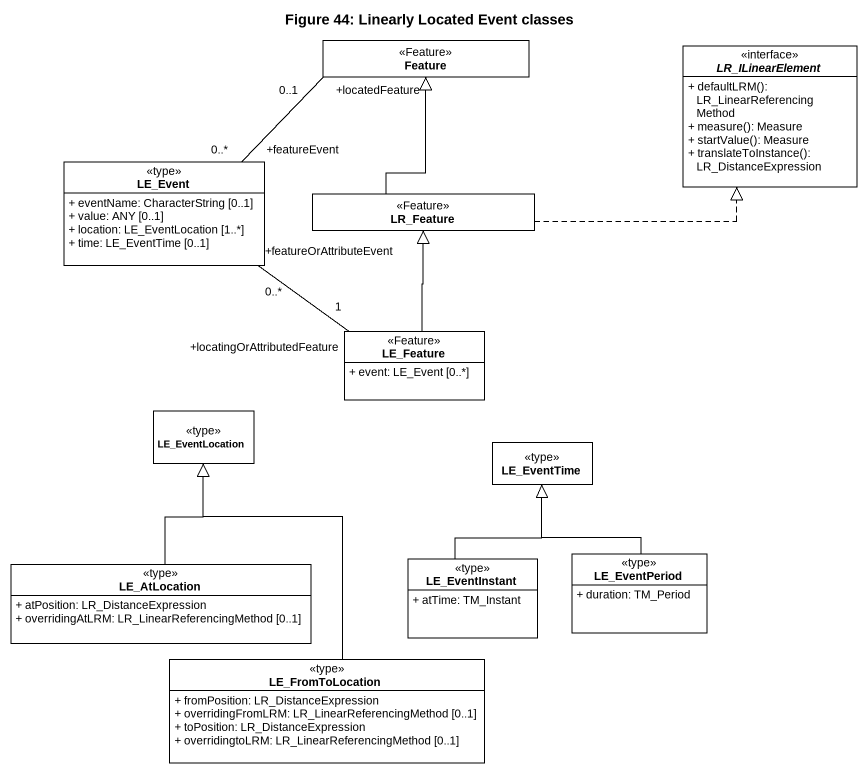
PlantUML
@startuml
title Figure 44: Linearly Located Event classes
hide circle
hide empty members
skinparam classAttributeIconSize 0
class Feature <<Feature>>
interface LR_ILinearElement <<interface>> {
  + defaultLRM(): LR_LinearReferencingMethod
  + measure(): Measure
  + startValue(): Measure
  + translateToInstance(): LR_DistanceExpression
}
class LE_Event <<type>> {
  + eventName: CharacterString [0..1]
  + value: ANY [0..1]
  + location: LE_EventLocation [1..*]
  + time: LE_EventTime [0..1]
}
class LR_Feature <<Feature>>
class LE_Feature <<Feature>> {
  + event: LE_Event [0..*]
}
class LE_EventLocation <<type>>
class LE_EventTime <<type>>
class LE_EventPeriod <<type>> {
  + duration: TM_Period
}
class LE_AtLocation <<type>> {
  + atPosition: LR_DistanceExpression
  + overridingAtLRM: LR_LinearReferencingMethod [0..1]
}
class LE_EventInstant <<type>> {
  + atTime: TM_Instant
}
class LE_FromToLocation <<type>> {
  + fromPosition: LR_DistanceExpression
  + overridingFromLRM: LR_LinearReferencingMethod [0..1]
  + toPosition: LR_DistanceExpression
  + overridingtoLRM: LR_LinearReferencingMethod [0..1]
}
Feature "+locatedFeature\n0..1" -left- "+featureEvent\n0..*" LE_Event
LR_Feature -up-|> Feature
LR_Feature .right.|> LR_ILinearElement
LE_Feature "+locatingOrAttributedFeature\n1" -up- "+featureOrAttributeEvent\n0..*" LE_Event
LE_Feature -up-|> LR_Feature
LE_EventPeriod -up-|> LE_EventTime
LE_AtLocation -up-|> LE_EventLocation
LE_EventInstant -up-|> LE_EventTime
LE_FromToLocation -up-|> LE_EventLocation
@enduml
